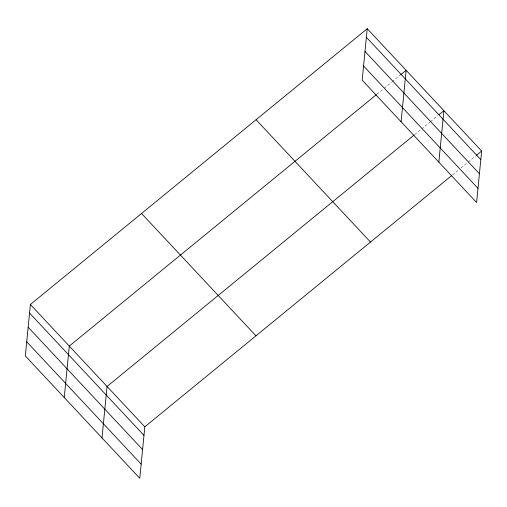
<?xml version="1.0" encoding="UTF-8"?>
<svg xmlns="http://www.w3.org/2000/svg" width="507" height="507" viewBox="0 0 507 507"><rect width="100%" height="100%" fill="white"/><g stroke="black" fill="none" stroke-linecap="round" stroke-linejoin="round"><path stroke-width="0.38" stroke-dasharray="2.54 1.9" d="M376.98 94.182L383.66 88.712M384.268 88.212L391.556 82.242M392.164 81.747L400.061 75.283M414.739 134.551L429.923 122.117M430.525 121.623L437.82 115.653M452.498 174.921L458.569 169.953M460.996 167.963L467.682 162.493M468.284 161.993L475.579 156.029"/><path stroke-width="0.76" d="M367.233 28.715L362.188 80.169L476.605 202.508L481.65 151.054L367.233 28.715L30.395 304.492L25.35 355.946L139.767 478.285L144.812 426.831L451.889 175.422M64.25 397.545L69.301 346.085L376.371 94.676M102.008 437.915L107.059 386.461L414.13 135.052M401.088 121.762L406.132 70.308L400.669 74.782M438.847 162.139L443.891 110.684L439.03 114.658M476.181 155.529L481.65 151.054M366.39 37.277L480.813 159.616M365.002 51.429L479.426 173.768M363.576 66.011L477.993 188.357M256.073 119.722L370.497 242.061M141.548 213.485L255.972 335.824M30.395 304.492L144.812 426.831M29.558 313.053L143.975 435.393M28.17 327.205L142.587 449.544M26.738 341.794L141.155 464.133"/></g></svg>
